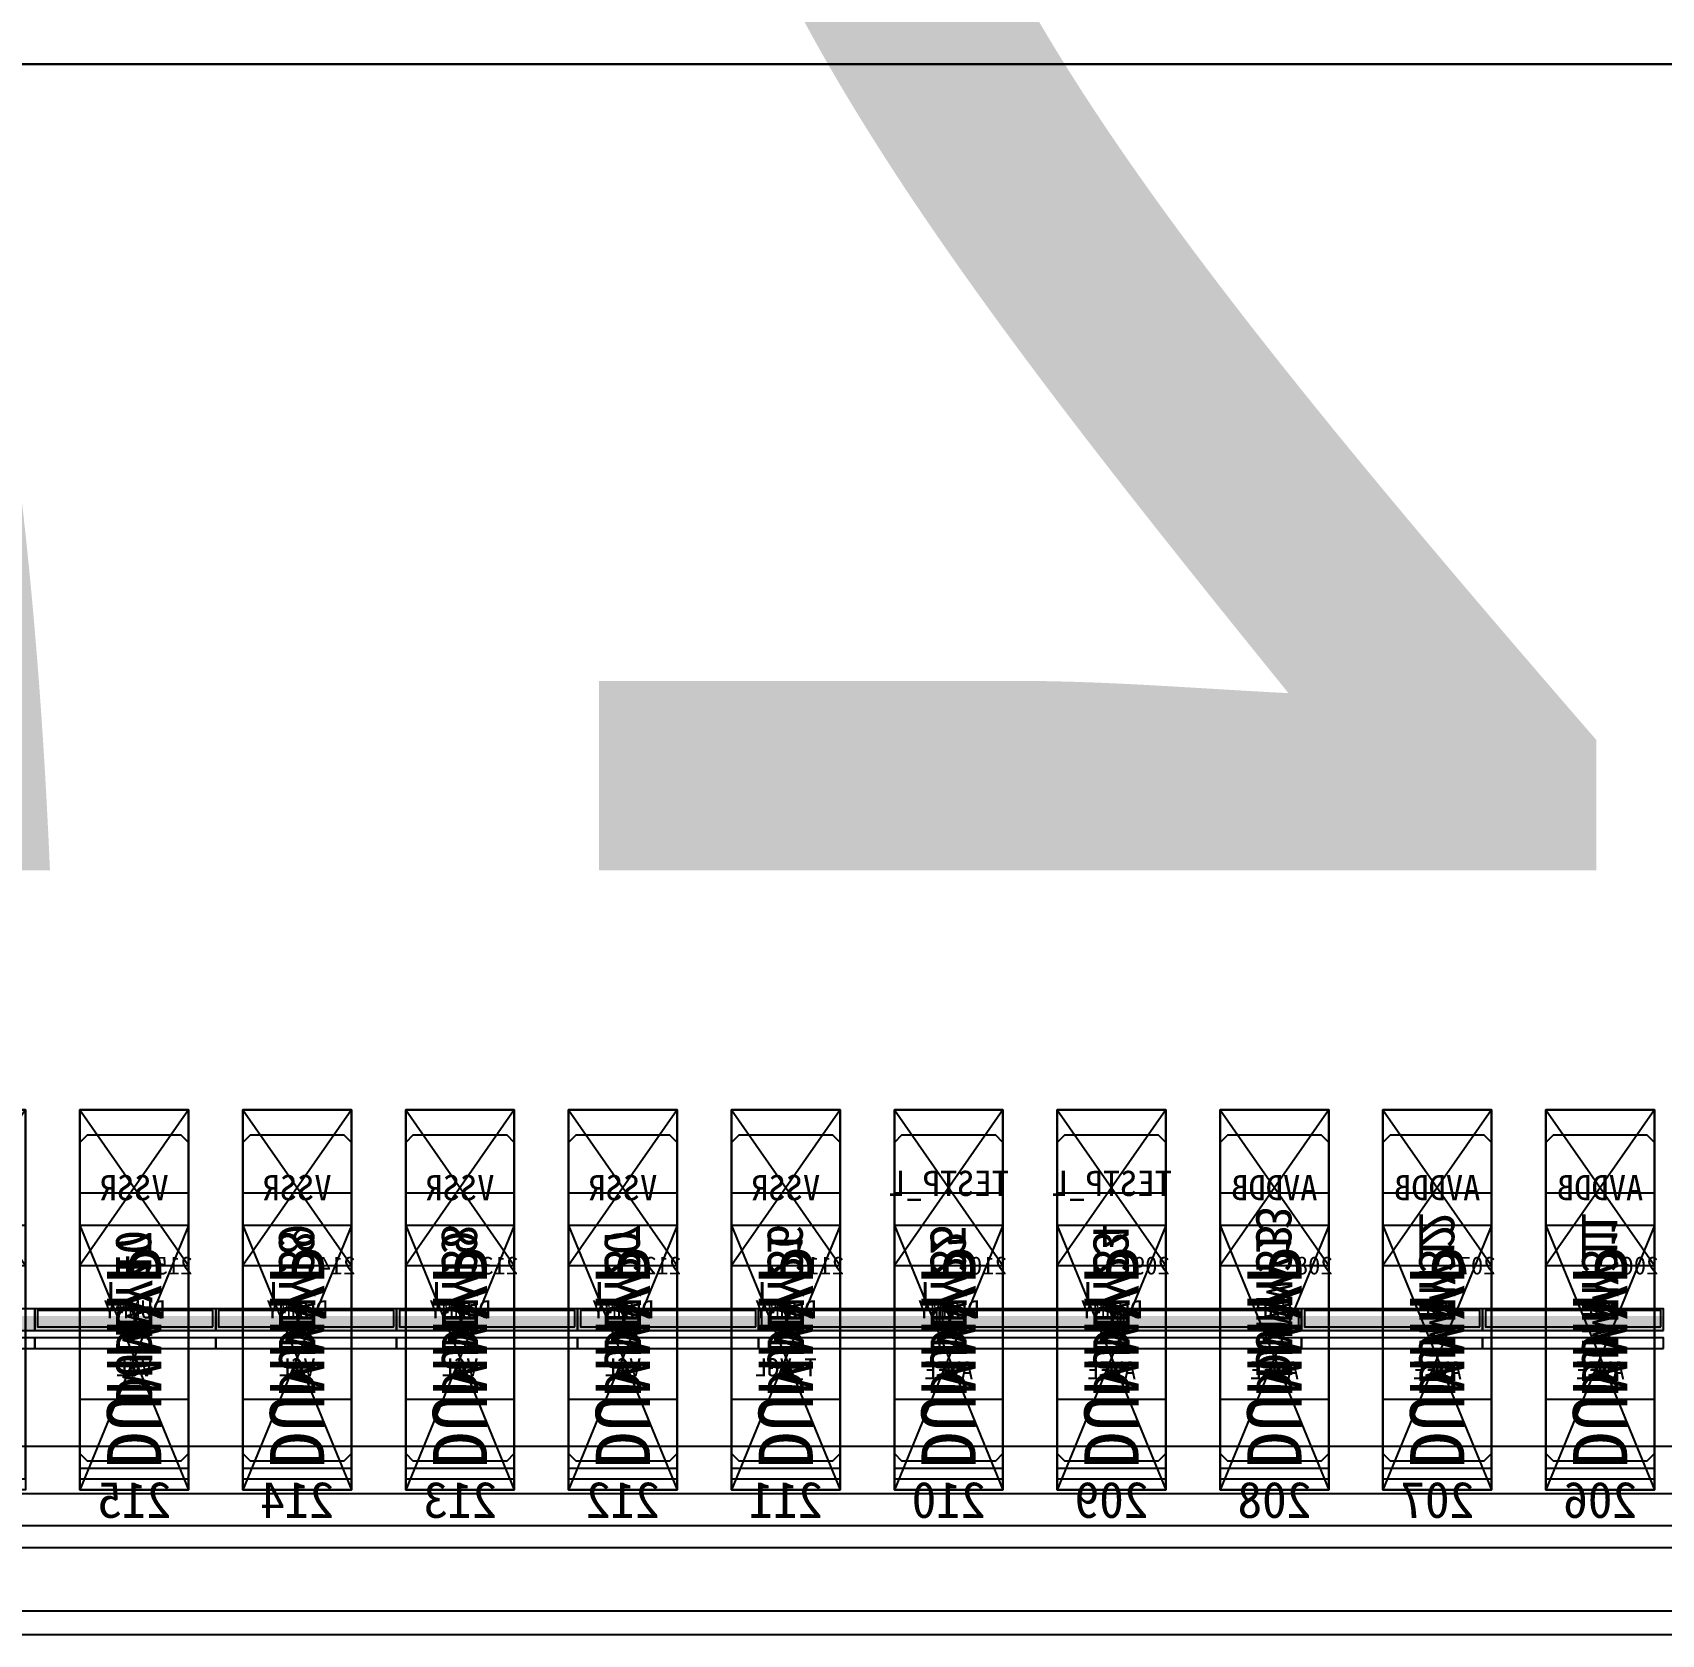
# Model space of a CAD drawing. Header units: millimetres. Extents: x 427 to 2444, y 137 to 817.
# Drawn here: x 1139.6462 to 1140.0963, y 300.7749 to 301.2176 of the extents above; entities that cross this region are included whole.
import ezdxf
from ezdxf.enums import TextEntityAlignment as Align

# ---------------------------------------------------------------- set-up
doc = ezdxf.new("R2010")
doc.units = ezdxf.units.MM
for name, color, linetype in [('L0', 211, 'Continuous'), ('L102', 91, 'Continuous'), ('L114', 213, 'Continuous'), ('L240', 60, 'Continuous'), ('L241', 200, 'Continuous'), ('L242', 51, 'Continuous'), ('L245', 53, 'Continuous'), ('L246', 93, 'Continuous'), ('L248', 171, 'Continuous'), ('L59', 140, 'Continuous'), ('L63', 4, 'Continuous'), ('L98', 150, 'Continuous')]:
    doc.layers.add(name, color=color, linetype=linetype)
doc.styles.add('txt', font='simhei.ttf')

# ---------------------------------------------------------------- blocks, each defined once
blk = doc.blocks.new('HX8394_F_PAD')
at = {"layer": 'L0'}
blk.add_lwpolyline([(-13.86, -0.4025), (-13.86, 0.4025), (13.86, 0.4025), (13.86, -0.4025), (-13.86, -0.4025)], close=True, dxfattribs=at)
at = {"layer": 'L241'}
blk.add_lwpolyline([(-13.9, -0.435), (-13.9, 0.435), (13.9, 0.435), (13.9, -0.435), (-13.9, -0.435)], close=True, dxfattribs=at)
at = {"layer": 'L242'}
for points in [[(-4.4455, -0.3935), (-4.4475, -0.3915), (-4.4475, -0.3055), (-4.4455, -0.3035), (-4.4195, -0.3035), (-4.4175, -0.3055), (-4.4175, -0.3915), (-4.4195, -0.3935), (-4.4455, -0.3935)], [(-4.4005, -0.3935), (-4.4025, -0.3915), (-4.4025, -0.3055), (-4.4005, -0.3035), (-4.3745, -0.3035), (-4.3725, -0.3055), (-4.3725, -0.3915), (-4.3745, -0.3935), (-4.4005, -0.3935)], [(-4.3555, -0.3935), (-4.3575, -0.3915), (-4.3575, -0.3055), (-4.3555, -0.3035), (-4.3295, -0.3035), (-4.3275, -0.3055), (-4.3275, -0.3915), (-4.3295, -0.3935), (-4.3555, -0.3935)], [(-4.3105, -0.3935), (-4.3125, -0.3915), (-4.3125, -0.3055), (-4.3105, -0.3035), (-4.2845, -0.3035), (-4.2825, -0.3055), (-4.2825, -0.3915), (-4.2845, -0.3935), (-4.3105, -0.3935)], [(-4.2655, -0.3935), (-4.2675, -0.3915), (-4.2675, -0.3055), (-4.2655, -0.3035), (-4.2395, -0.3035), (-4.2375, -0.3055), (-4.2375, -0.3915), (-4.2395, -0.3935), (-4.2655, -0.3935)], [(-4.2205, -0.3935), (-4.2225, -0.3915), (-4.2225, -0.3055), (-4.2205, -0.3035), (-4.1945, -0.3035), (-4.1925, -0.3055), (-4.1925, -0.3915), (-4.1945, -0.3935), (-4.2205, -0.3935)], [(-4.1755, -0.3935), (-4.1775, -0.3915), (-4.1775, -0.3055), (-4.1755, -0.3035), (-4.1495, -0.3035), (-4.1475, -0.3055), (-4.1475, -0.3915), (-4.1495, -0.3935), (-4.1755, -0.3935)], [(-4.1305, -0.3935), (-4.1325, -0.3915), (-4.1325, -0.3055), (-4.1305, -0.3035), (-4.1045, -0.3035), (-4.1025, -0.3055), (-4.1025, -0.3915), (-4.1045, -0.3935), (-4.1305, -0.3935)], [(-4.0855, -0.3935), (-4.0875, -0.3915), (-4.0875, -0.3055), (-4.0855, -0.3035), (-4.0595, -0.3035), (-4.0575, -0.3055), (-4.0575, -0.3915), (-4.0595, -0.3935), (-4.0855, -0.3935)], [(-4.0405, -0.3935), (-4.0425, -0.3915), (-4.0425, -0.3055), (-4.0405, -0.3035), (-4.0145, -0.3035), (-4.0125, -0.3055), (-4.0125, -0.3915), (-4.0145, -0.3935), (-4.0405, -0.3935)]]:
    blk.add_lwpolyline(points, close=True, dxfattribs=at)
at = {"layer": 'L240', "style": 'txt'}
for s, p in [('DUMMY13', (-4.3425, -0.346834)), ('DUMMY11', (-4.4325, -0.3485)), ('DUMMY12', (-4.3875, -0.3485)), ('DB_23', (-4.2975, -0.346834)), ('DB_22', (-4.2525, -0.346834)), ('DB_21', (-4.2075, -0.346834)), ('DB_20', (-4.1625, -0.346834)), ('DB_19', (-4.1175, -0.346834)), ('DB_18', (-4.0725, -0.346834)), ('DB_17', (-4.0275, -0.346834))]:
    blk.add_text(s, height=0.01, rotation=90, dxfattribs=at).set_placement(p, align=Align.MIDDLE_CENTER)
at = {"layer": 'L248', "style": 'txt'}
blk.add_text('27800x870(include SR&SL)', height=0.5, dxfattribs=at).set_placement((-0.381772, 0.019694), align=Align.MIDDLE_CENTER)
blk = doc.blocks.new('NTBUMP_73X30')
at = {"color": 5, "linetype": 'Continuous'}
blk.add_lwpolyline([(-0.015, 0.04), (0.015, -0.033), (0.015, 0.04), (-0.015, -0.033)], dxfattribs=at)
at = {"layer": 'L242', "color": 5}
blk.add_lwpolyline([(-0.015, -0.033), (-0.015, 0.04), (0.015, 0.04), (0.015, -0.033), (-0.015, -0.033)], close=True, dxfattribs=at)
blk = doc.blocks.new('ILI9881C_AA_NTBUMP_PM_875UM')
at = {"layer": 'L241'}
blk.add_lwpolyline([(-13.92, -0.4375), (-13.92, 0.4375), (13.92, 0.4375), (13.92, -0.4375), (-13.92, -0.4375)], close=True, dxfattribs=at)
for p in [(-4.4325, -0.3645), (-4.3875, -0.3645), (-4.3425, -0.3645), (-4.2975, -0.3645), (-4.2525, -0.3645), (-4.2075, -0.3645), (-4.1625, -0.3645), (-4.1175, -0.3645), (-4.0725, -0.3645), (-4.0275, -0.3645)]:
    blk.add_blockref('NTBUMP_73X30', p)
at = {"layer": 'L246', "style": 'txt'}
for p in [(-4.4325, -0.361), (-4.3875, -0.361), (-4.3425, -0.361), (-4.2975, -0.361), (-4.2525, -0.361), (-4.2075, -0.361), (-4.1625, -0.361), (-4.1175, -0.361), (-4.0725, -0.361), (-4.0275, -0.361)]:
    blk.add_text('DUMMYP', height=0.015, rotation=90, dxfattribs=at).set_placement(p, align=Align.MIDDLE_CENTER)
for s, p in [('206', (-4.4325, -0.400279)), ('207', (-4.3875, -0.400279)), ('208', (-4.3425, -0.400279)), ('209', (-4.2975, -0.400279)), ('210', (-4.2525, -0.400279)), ('211', (-4.2075, -0.400279)), ('212', (-4.1625, -0.400279)), ('213', (-4.1175, -0.400279)), ('214', (-4.0725, -0.400279)), ('215', (-4.0275, -0.400279))]:
    blk.add_text(s, height=0.01, dxfattribs=at).set_placement(p, align=Align.MIDDLE_CENTER)
blk = doc.blocks.new('INPUT_BUMP')
at = {"layer": 'L102'}
for points in [[(0.014, 0.04), (0.014, 0.041), (0.015, 0.041), (0.015, 0.04), (0.014, 0.04)], [(0.015, 0.04), (0.015, 0.041), (0.016, 0.041), (0.016, 0.04), (0.015, 0.04)], [(0.014, 0.039), (0.014, 0.04), (0.015, 0.04), (0.015, 0.039), (0.014, 0.039)], [(0.015, 0.039), (0.015, 0.04), (0.016, 0.04), (0.016, 0.039), (0.015, 0.039)]]:
    blk.add_lwpolyline(points, close=True, dxfattribs=at)
at = {"layer": 'L242'}
blk.add_lwpolyline([(0, 0.01), (0, 0.08), (0.03, 0.08), (0.03, 0.01), (0, 0.01)], close=True, dxfattribs=at)
blk = doc.blocks.new('JD9365Z_PAD_20170829_Y880')
at = {"layer": 'L241'}
blk.add_lwpolyline([(-13.95, -0.41), (-13.95, 0.41), (13.95, 0.41), (13.95, -0.41), (-13.95, -0.41)], close=True, dxfattribs=at)
at = {"row_count": 1, "column_count": 554, "row_spacing": 0.08, "column_spacing": 0.045}
blk.add_blockref('INPUT_BUMP', (-12.4575, -0.401), dxfattribs=at)
at = {"layer": 'L240', "style": 'txt'}
for s, p in [('AVEE', (-4.4325, -0.361)), ('AVEE', (-4.3875, -0.361)), ('AVEE', (-4.3425, -0.361)), ('AVEE', (-4.2975, -0.361)), ('AVEE', (-4.2525, -0.361)), ('T_VGL', (-4.2075, -0.360167)), ('VGL', (-4.1625, -0.360167)), ('VGL', (-4.1175, -0.360167)), ('VGL', (-4.0725, -0.360167)), ('VGL', (-4.0275, -0.360167))]:
    blk.add_text(s, height=0.005, dxfattribs=at).set_placement(p, align=Align.MIDDLE_CENTER)
blk = doc.blocks.new('NV3052C3P_BUMP_ORI_20190911')
at = {"layer": 'L241'}
blk.add_lwpolyline([(-13.8, -0.398), (-13.8, 0.398), (13.8, 0.398), (13.8, -0.398), (-13.8, -0.398)], close=True, dxfattribs=at)
at = {"layer": 'L242'}
for points in [[(-4.4475, -0.385), (-4.4475, -0.337), (-4.4175, -0.337), (-4.4175, -0.385), (-4.4475, -0.385)], [(-4.4025, -0.385), (-4.4025, -0.337), (-4.3725, -0.337), (-4.3725, -0.385), (-4.4025, -0.385)], [(-4.3575, -0.385), (-4.3575, -0.337), (-4.3275, -0.337), (-4.3275, -0.385), (-4.3575, -0.385)], [(-4.3125, -0.385), (-4.3125, -0.337), (-4.2825, -0.337), (-4.2825, -0.385), (-4.3125, -0.385)], [(-4.2675, -0.385), (-4.2675, -0.337), (-4.2375, -0.337), (-4.2375, -0.385), (-4.2675, -0.385)], [(-4.2225, -0.385), (-4.2225, -0.337), (-4.1925, -0.337), (-4.1925, -0.385), (-4.2225, -0.385)], [(-4.1775, -0.385), (-4.1775, -0.337), (-4.1475, -0.337), (-4.1475, -0.385), (-4.1775, -0.385)], [(-4.1325, -0.385), (-4.1325, -0.337), (-4.1025, -0.337), (-4.1025, -0.385), (-4.1325, -0.385)], [(-4.0875, -0.385), (-4.0875, -0.337), (-4.0575, -0.337), (-4.0575, -0.385), (-4.0875, -0.385)], [(-4.0425, -0.385), (-4.0425, -0.337), (-4.0125, -0.337), (-4.0125, -0.385), (-4.0425, -0.385)]]:
    blk.add_lwpolyline(points, close=True, dxfattribs=at)
at = {"layer": 'L245', "style": 'txt'}
for s, p in [('VSP', (-4.432527, -0.360167)), ('VSP', (-4.387527, -0.360167)), ('VSP', (-4.342527, -0.360167)), ('DUMMY', (-4.297527, -0.360167)), ('DUMMY', (-4.252527, -0.360167)), ('DUMMY', (-4.207527, -0.360167)), ('DUMMY', (-4.162527, -0.360167)), ('DUMMY', (-4.117527, -0.360167)), ('DUMMY', (-4.072527, -0.360167)), ('DUMMY', (-4.027527, -0.360167))]:
    blk.add_text(s, height=0.005, dxfattribs=at).set_placement(p, align=Align.MIDDLE_CENTER)
blk = doc.blocks.new('BUMP_30_76')
at = {"layer": 'L242'}
blk.add_lwpolyline([(-0.015, -0.0195), (-0.015, 0.0565), (0.015, 0.0565), (0.015, -0.0195), (-0.015, -0.0195)], close=True, dxfattribs=at)
blk = doc.blocks.new('FL11283_A_OTHER')
at = {"layer": 'L102'}
blk.add_lwpolyline([(-13.86, 0), (-13.86, 0.41), (0, 0.41), (0, 0), (-13.86, 0)], close=True, dxfattribs=at)
at = {"layer": 'L241'}
blk.add_lwpolyline([(-13.86, -0.41), (-13.86, 0.41), (13.86, 0.41), (13.86, 0.404), (-13.854, 0.404), (-13.854, -0.404), (13.854, -0.404), (13.854, 0.404), (13.86, 0.404), (13.86, -0.41), (-13.86, -0.41)], close=True, dxfattribs=at)
at = {"layer": 'L59'}
for points in [[(-13.86, -0.41), (-13.86, 0.41), (13.86, 0.41), (13.86, -0.41), (-13.86, -0.41)], [(-13.86, -0.41), (-13.86, 0), (0, 0), (0, -0.41), (-13.86, -0.41)]]:
    blk.add_lwpolyline(points, close=True, dxfattribs=at)
for p in [(-4.4325, -0.3685), (-4.3875, -0.3685), (-4.3425, -0.3685), (-4.2975, -0.3685), (-4.2525, -0.3685), (-4.2075, -0.3685), (-4.1625, -0.3685), (-4.1175, -0.3685), (-4.0725, -0.3685), (-4.0275, -0.3685)]:
    blk.add_blockref('BUMP_30_76', p)
at = {"layer": 'L102', "style": 'txt'}
for s, p in [('DUMMY31', (-4.4325, -0.344334)), ('DUMMY32', (-4.3875, -0.344334)), ('DUMMY33', (-4.3425, -0.344334)), ('DUMMY34', (-4.2975, -0.344334)), ('DUMMY35', (-4.2525, -0.344334)), ('DUMMY36', (-4.2075, -0.344334)), ('DUMMY37', (-4.1625, -0.344334)), ('DUMMY38', (-4.1175, -0.344334)), ('DUMMY39', (-4.0725, -0.344334)), ('DUMMY40', (-4.0275, -0.346))]:
    blk.add_text(s, height=0.01, rotation=90, dxfattribs=at).set_placement(p, align=Align.MIDDLE_CENTER)
blk = doc.blocks.new('GC9702_ANALOG_PAD_BUMP')
at = {"color": 5, "linetype": 'Continuous'}
blk.add_lwpolyline([(-0.015, 0.0215), (0.015, -0.0215), (0.015, 0.0215), (-0.015, -0.0215)], dxfattribs=at)
at = {"layer": 'L242', "color": 5}
blk.add_lwpolyline([(-0.015, -0.0215), (-0.015, 0.0215), (0.015, 0.0215), (0.015, -0.0215), (-0.015, -0.0215)], close=True, dxfattribs=at)
blk = doc.blocks.new('GC9702_BUMP_NOCOMPENSATION')
at = {"layer": 'L114', "const_width": 0.004}
for points in [[(-4.45, -0.378), (-4.4, -0.378)], [(-4.45, -0.378), (-4.4, -0.378)], [(-4.45, -0.378), (-4.4, -0.378)], [(-4.45, -0.378), (-4.4, -0.378)], [(-4.4, -0.378), (-4.35, -0.378)], [(-4.4, -0.378), (-4.35, -0.378)], [(-4.4, -0.378), (-4.35, -0.378)], [(-4.4, -0.378), (-4.35, -0.378)], [(-4.35, -0.378), (-4.3, -0.378)], [(-4.35, -0.378), (-4.3, -0.378)], [(-4.35, -0.378), (-4.3, -0.378)], [(-4.35, -0.378), (-4.3, -0.378)], [(-4.3, -0.378), (-4.25, -0.378)], [(-4.3, -0.378), (-4.25, -0.378)], [(-4.3, -0.378), (-4.25, -0.378)], [(-4.3, -0.378), (-4.25, -0.378)], [(-4.25, -0.378), (-4.2, -0.378)], [(-4.25, -0.378), (-4.2, -0.378)], [(-4.25, -0.378), (-4.2, -0.378)], [(-4.25, -0.378), (-4.2, -0.378)], [(-4.2, -0.378), (-4.15, -0.378)], [(-4.2, -0.378), (-4.15, -0.378)], [(-4.2, -0.378), (-4.15, -0.378)], [(-4.2, -0.378), (-4.15, -0.378)], [(-4.15, -0.378), (-4.1, -0.378)], [(-4.15, -0.378), (-4.1, -0.378)], [(-4.15, -0.378), (-4.1, -0.378)], [(-4.15, -0.378), (-4.1, -0.378)], [(-4.1, -0.378), (-4.05, -0.378)], [(-4.1, -0.378), (-4.05, -0.378)], [(-4.1, -0.378), (-4.05, -0.378)], [(-4.1, -0.378), (-4.05, -0.378)], [(-4.05, -0.378), (-4, -0.378)], [(-4.05, -0.378), (-4, -0.378)], [(-4.05, -0.378), (-4, -0.378)], [(-4.05, -0.378), (-4, -0.378)], [(-4, -0.378), (-3.95, -0.378)], [(-4, -0.378), (-3.95, -0.378)], [(-4, -0.378), (-3.95, -0.378)], [(-4, -0.378), (-3.95, -0.378)]]:
    blk.add_lwpolyline(points, dxfattribs=at)
at = {"layer": 'L114'}
for points in [[(-4.45, -0.38), (-4.45, -0.374), (-4.4, -0.374), (-4.4, -0.38), (-4.45, -0.38)], [(-4.45, -0.38), (-4.45, -0.374), (-4.4, -0.374), (-4.4, -0.38), (-4.45, -0.38)], [(-4.44926, -0.379), (-4.44926, -0.37443), (-4.40082, -0.37443), (-4.40082, -0.379), (-4.44926, -0.379)], [(-4.44926, -0.379), (-4.44926, -0.37443), (-4.40082, -0.37443), (-4.40082, -0.379), (-4.44926, -0.379)], [(-4.4, -0.38), (-4.4, -0.374), (-4.35, -0.374), (-4.35, -0.38), (-4.4, -0.38)], [(-4.4, -0.38), (-4.4, -0.374), (-4.35, -0.374), (-4.35, -0.38), (-4.4, -0.38)], [(-4.39926, -0.379), (-4.39926, -0.37443), (-4.35082, -0.37443), (-4.35082, -0.379), (-4.39926, -0.379)], [(-4.39926, -0.379), (-4.39926, -0.37443), (-4.35082, -0.37443), (-4.35082, -0.379), (-4.39926, -0.379)], [(-4.35, -0.38), (-4.35, -0.374), (-4.3, -0.374), (-4.3, -0.38), (-4.35, -0.38)], [(-4.35, -0.38), (-4.35, -0.374), (-4.3, -0.374), (-4.3, -0.38), (-4.35, -0.38)], [(-4.34926, -0.379), (-4.34926, -0.37443), (-4.30082, -0.37443), (-4.30082, -0.379), (-4.34926, -0.379)], [(-4.34926, -0.379), (-4.34926, -0.37443), (-4.30082, -0.37443), (-4.30082, -0.379), (-4.34926, -0.379)], [(-4.3, -0.38), (-4.3, -0.374), (-4.25, -0.374), (-4.25, -0.38), (-4.3, -0.38)], [(-4.3, -0.38), (-4.3, -0.374), (-4.25, -0.374), (-4.25, -0.38), (-4.3, -0.38)], [(-4.29926, -0.379), (-4.29926, -0.37443), (-4.25082, -0.37443), (-4.25082, -0.379), (-4.29926, -0.379)], [(-4.29926, -0.379), (-4.29926, -0.37443), (-4.25082, -0.37443), (-4.25082, -0.379), (-4.29926, -0.379)], [(-4.25, -0.38), (-4.25, -0.374), (-4.2, -0.374), (-4.2, -0.38), (-4.25, -0.38)], [(-4.25, -0.38), (-4.25, -0.374), (-4.2, -0.374), (-4.2, -0.38), (-4.25, -0.38)], [(-4.24926, -0.379), (-4.24926, -0.37443), (-4.20082, -0.37443), (-4.20082, -0.379), (-4.24926, -0.379)], [(-4.24926, -0.379), (-4.24926, -0.37443), (-4.20082, -0.37443), (-4.20082, -0.379), (-4.24926, -0.379)], [(-4.2, -0.38), (-4.2, -0.374), (-4.15, -0.374), (-4.15, -0.38), (-4.2, -0.38)], [(-4.2, -0.38), (-4.2, -0.374), (-4.15, -0.374), (-4.15, -0.38), (-4.2, -0.38)], [(-4.19926, -0.379), (-4.19926, -0.37443), (-4.15082, -0.37443), (-4.15082, -0.379), (-4.19926, -0.379)], [(-4.19926, -0.379), (-4.19926, -0.37443), (-4.15082, -0.37443), (-4.15082, -0.379), (-4.19926, -0.379)], [(-4.15, -0.38), (-4.15, -0.374), (-4.1, -0.374), (-4.1, -0.38), (-4.15, -0.38)], [(-4.15, -0.38), (-4.15, -0.374), (-4.1, -0.374), (-4.1, -0.38), (-4.15, -0.38)], [(-4.14926, -0.379), (-4.14926, -0.37443), (-4.10082, -0.37443), (-4.10082, -0.379), (-4.14926, -0.379)], [(-4.14926, -0.379), (-4.14926, -0.37443), (-4.10082, -0.37443), (-4.10082, -0.379), (-4.14926, -0.379)], [(-4.1, -0.38), (-4.1, -0.374), (-4.05, -0.374), (-4.05, -0.38), (-4.1, -0.38)], [(-4.1, -0.38), (-4.1, -0.374), (-4.05, -0.374), (-4.05, -0.38), (-4.1, -0.38)], [(-4.09926, -0.379), (-4.09926, -0.37443), (-4.05082, -0.37443), (-4.05082, -0.379), (-4.09926, -0.379)], [(-4.09926, -0.379), (-4.09926, -0.37443), (-4.05082, -0.37443), (-4.05082, -0.379), (-4.09926, -0.379)], [(-4.05, -0.38), (-4.05, -0.374), (-4, -0.374), (-4, -0.38), (-4.05, -0.38)], [(-4.05, -0.38), (-4.05, -0.374), (-4, -0.374), (-4, -0.38), (-4.05, -0.38)], [(-4.04926, -0.379), (-4.04926, -0.37443), (-4.00082, -0.37443), (-4.00082, -0.379), (-4.04926, -0.379)], [(-4.04926, -0.379), (-4.04926, -0.37443), (-4.00082, -0.37443), (-4.00082, -0.379), (-4.04926, -0.379)], [(-4, -0.38), (-4, -0.374), (-3.95, -0.374), (-3.95, -0.38), (-4, -0.38)], [(-4, -0.38), (-4, -0.374), (-3.95, -0.374), (-3.95, -0.38), (-4, -0.38)]]:
    blk.add_lwpolyline(points, close=True, dxfattribs=at)
at = {"layer": 'L241'}
for points in [[(-4.45, -0.385), (-4.45, -0.382), (-4.4, -0.382), (-4.4, -0.385), (-4.45, -0.385)], [(-4.45, -0.385), (-4.45, -0.382), (-4.4, -0.382), (-4.4, -0.385), (-4.45, -0.385)], [(-4.4, -0.385), (-4.4, -0.382), (-4.35, -0.382), (-4.35, -0.385), (-4.4, -0.385)], [(-4.4, -0.385), (-4.4, -0.382), (-4.35, -0.382), (-4.35, -0.385), (-4.4, -0.385)], [(-4.35, -0.385), (-4.35, -0.382), (-4.3, -0.382), (-4.3, -0.385), (-4.35, -0.385)], [(-4.35, -0.385), (-4.35, -0.382), (-4.3, -0.382), (-4.3, -0.385), (-4.35, -0.385)], [(-4.3, -0.385), (-4.3, -0.382), (-4.25, -0.382), (-4.25, -0.385), (-4.3, -0.385)], [(-4.3, -0.385), (-4.3, -0.382), (-4.25, -0.382), (-4.25, -0.385), (-4.3, -0.385)], [(-4.25, -0.385), (-4.25, -0.382), (-4.2, -0.382), (-4.2, -0.385), (-4.25, -0.385)], [(-4.25, -0.385), (-4.25, -0.382), (-4.2, -0.382), (-4.2, -0.385), (-4.25, -0.385)], [(-4.2, -0.385), (-4.2, -0.382), (-4.15, -0.382), (-4.15, -0.385), (-4.2, -0.385)], [(-4.2, -0.385), (-4.2, -0.382), (-4.15, -0.382), (-4.15, -0.385), (-4.2, -0.385)], [(-4.15, -0.385), (-4.15, -0.382), (-4.1, -0.382), (-4.1, -0.385), (-4.15, -0.385)], [(-4.15, -0.385), (-4.15, -0.382), (-4.1, -0.382), (-4.1, -0.385), (-4.15, -0.385)], [(-4.1, -0.385), (-4.1, -0.382), (-4.05, -0.382), (-4.05, -0.385), (-4.1, -0.385)], [(-4.1, -0.385), (-4.1, -0.382), (-4.05, -0.382), (-4.05, -0.385), (-4.1, -0.385)], [(-4.05, -0.385), (-4.05, -0.382), (-4, -0.382), (-4, -0.385), (-4.05, -0.385)], [(-4.05, -0.385), (-4.05, -0.382), (-4, -0.382), (-4, -0.385), (-4.05, -0.385)], [(-4, -0.385), (-4, -0.382), (-3.95, -0.382), (-3.95, -0.385), (-4, -0.385)], [(-4, -0.385), (-4, -0.382), (-3.95, -0.382), (-3.95, -0.385), (-4, -0.385)]]:
    blk.add_lwpolyline(points, close=True, dxfattribs=at)
at = {"row_count": 1, "column_count": 554, "row_spacing": 0.043, "column_spacing": 0.045}
blk.add_blockref('GC9702_ANALOG_PAD_BUMP', (-12.4425, -0.3405), dxfattribs=at)
at = {"layer": 'L114', "style": 'txt'}
for s, p in [('206', (-4.4435, -0.362)), ('207', (-4.3985, -0.362)), ('208', (-4.3535, -0.362)), ('209', (-4.3085, -0.362)), ('210', (-4.2635, -0.362)), ('211', (-4.2185, -0.362)), ('212', (-4.1735, -0.362)), ('213', (-4.1285, -0.362)), ('214', (-4.0835, -0.362)), ('215', (-4.0385, -0.362))]:
    blk.add_text(s, height=0.005, dxfattribs=at).set_placement(p, align=Align.MIDDLE_CENTER)
at = {"layer": 'L98', "style": 'txt'}
for s, p in [('AVDDB', (-4.4325, -0.3405)), ('AVDDB', (-4.3875, -0.3405)), ('AVDDB', (-4.3875, -0.3405)), ('AVDDB', (-4.3425, -0.3405)), ('TESTP_L', (-4.2975, -0.33933)), ('TESTP_L', (-4.2975, -0.33933)), ('TESTP_L', (-4.2525, -0.33933)), ('VSSR', (-4.2075, -0.3405)), ('VSSR', (-4.1625, -0.3405)), ('VSSR', (-4.1175, -0.3405)), ('VSSR', (-4.0725, -0.3405)), ('VSSR', (-4.0275, -0.3405))]:
    blk.add_text(s, height=0.007, dxfattribs=at).set_placement(p, align=Align.MIDDLE_CENTER)
blk = doc.blocks.new('IC_GDS_ALL')
for name, p in [('ILI9881C_AA_NTBUMP_PM_875UM', (0, 0)), ('HX8394_F_PAD', (0, 0.004)), ('GC9702_BUMP_NOCOMPENSATION', (0, 0.0265)), ('NV3052C3P_BUMP_ORI_20190911', (0, 0.0125)), ('JD9365Z_PAD_20170829_Y880', (0, -0.0035)), ('FL11283_A_OTHER', (0, -0.0035))]:
    blk.add_blockref(name, p)
blk = doc.blocks.new('INPUT_PAD')
at = {"layer": 'L63'}
blk.add_lwpolyline([(0.01, -0.043), (0.01, 0.062), (0.04, 0.062), (0.04, -0.043), (0.01, -0.043)], close=True, dxfattribs=at)
blk = doc.blocks.new('IC_PAD_ALL')
at = {"row_count": 1, "column_count": 554, "row_spacing": 0.109, "column_spacing": 0.045}
blk.add_blockref('INPUT_PAD', (1.18, 0), dxfattribs=at)
blk = doc.blocks.new('IC_ALL')
at = {"yscale": -1, "rotation": 180}
blk.add_blockref('IC_GDS_ALL', (14, 0.4375), dxfattribs=at)
blk.add_blockref('IC_PAD_ALL', (0.3525, 0.083))
blk = doc.blocks.new('IC_FPC_OLB_ALL')
blk.add_blockref('IC_ALL', (1.188, 1.0245))

msp = doc.modelspace()

# ---------------------------------------------------------------- block references
msp.add_blockref('IC_FPC_OLB_ALL', (1120.45883, 299.75037))

doc.saveas('drawing.dxf')
